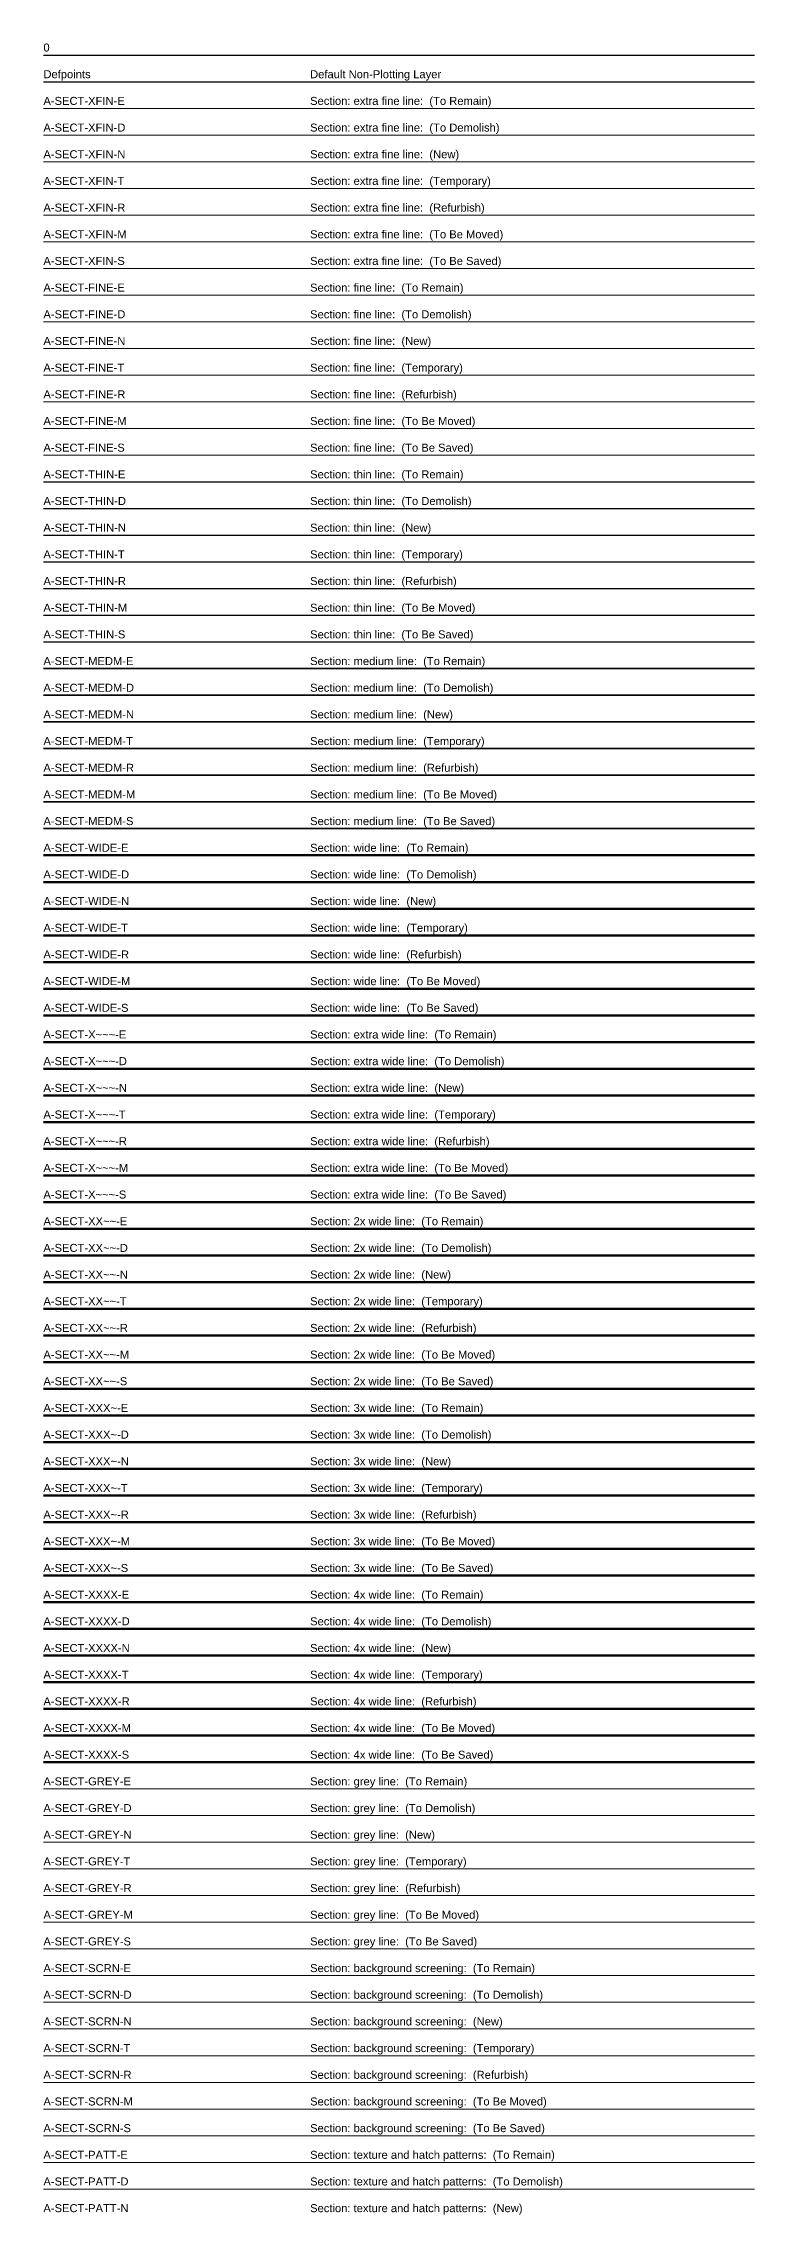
# Model space of a CAD drawing. Header units: millimetres. Extents: x 0 to 200, y -1215 to 3.
# Drawn here: x 0 to 200, y -607 to 3 of the extents above; entities that cross this region are included whole.
import ezdxf

# ---------------------------------------------------------------- set-up
doc = ezdxf.new("R2010")
doc.units = ezdxf.units.MM
doc.layers.get('Defpoints').update_dxf_attribs({"color": 140})
for name, color, linetype, lineweight in [('A-SECT-FINE-D', 11, 'Continuous', 18), ('A-SECT-FINE-E', 201, 'Continuous', 18), ('A-SECT-FINE-M', 51, 'Continuous', 18), ('A-SECT-FINE-N', 171, 'Continuous', 18), ('A-SECT-FINE-R', 131, 'Continuous', 18), ('A-SECT-FINE-S', 101, 'Continuous', 18), ('A-SECT-FINE-T', 31, 'Continuous', 18), ('A-SECT-GREY-D', 8, 'Continuous', 13), ('A-SECT-GREY-E', 8, 'Continuous', 13), ('A-SECT-GREY-M', 8, 'Continuous', 13), ('A-SECT-GREY-N', 8, 'Continuous', 13), ('A-SECT-GREY-R', 8, 'Continuous', 13), ('A-SECT-GREY-S', 8, 'Continuous', 13), ('A-SECT-GREY-T', 8, 'Continuous', 13), ('A-SECT-MEDM-D', 13, 'Continuous', 35), ('A-SECT-MEDM-E', 203, 'Continuous', 35), ('A-SECT-MEDM-M', 53, 'Continuous', 35), ('A-SECT-MEDM-N', 173, 'Continuous', 35), ('A-SECT-MEDM-R', 133, 'Continuous', 35), ('A-SECT-MEDM-S', 103, 'Continuous', 35), ('A-SECT-MEDM-T', 33, 'Continuous', 35), ('A-SECT-PATT-D', 19, 'Continuous', 13), ('A-SECT-PATT-E', 209, 'Continuous', 13), ('A-SECT-PATT-N', 179, 'Continuous', 13), ('A-SECT-SCRN-D', 9, 'Continuous', 13), ('A-SECT-SCRN-E', 9, 'Continuous', 13), ('A-SECT-SCRN-M', 9, 'Continuous', 13), ('A-SECT-SCRN-N', 9, 'Continuous', 13), ('A-SECT-SCRN-R', 9, 'Continuous', 13), ('A-SECT-SCRN-S', 9, 'Continuous', 13), ('A-SECT-SCRN-T', 9, 'Continuous', 13), ('A-SECT-THIN-D', 12, 'Continuous', 25), ('A-SECT-THIN-E', 202, 'Continuous', 25), ('A-SECT-THIN-M', 52, 'Continuous', 25), ('A-SECT-THIN-N', 172, 'Continuous', 25), ('A-SECT-THIN-R', 132, 'Continuous', 25), ('A-SECT-THIN-S', 102, 'Continuous', 25), ('A-SECT-THIN-T', 32, 'Continuous', 25), ('A-SECT-WIDE-D', 14, 'Continuous', 50), ('A-SECT-WIDE-E', 204, 'Continuous', 50), ('A-SECT-WIDE-M', 54, 'Continuous', 50), ('A-SECT-WIDE-N', 174, 'Continuous', 50), ('A-SECT-WIDE-R', 134, 'Continuous', 50), ('A-SECT-WIDE-S', 104, 'Continuous', 50), ('A-SECT-WIDE-T', 34, 'Continuous', 50), ('A-SECT-XFIN-D', 10, 'Continuous', 13), ('A-SECT-XFIN-E', 200, 'Continuous', 13), ('A-SECT-XFIN-M', 50, 'Continuous', 13), ('A-SECT-XFIN-N', 170, 'Continuous', 13), ('A-SECT-XFIN-R', 130, 'Continuous', 13), ('A-SECT-XFIN-S', 100, 'Continuous', 13), ('A-SECT-XFIN-T', 30, 'Continuous', 13), ('A-SECT-XXXX-D', 18, 'Continuous', 200), ('A-SECT-XXXX-E', 208, 'Continuous', 200), ('A-SECT-XXXX-M', 58, 'Continuous', 200), ('A-SECT-XXXX-N', 178, 'Continuous', 200), ('A-SECT-XXXX-R', 138, 'Continuous', 200), ('A-SECT-XXXX-S', 108, 'Continuous', 200), ('A-SECT-XXXX-T', 38, 'Continuous', 200), ('A-SECT-XXX~-D', 17, 'Continuous', 140), ('A-SECT-XXX~-E', 207, 'Continuous', 140), ('A-SECT-XXX~-M', 57, 'Continuous', 140), ('A-SECT-XXX~-N', 177, 'Continuous', 140), ('A-SECT-XXX~-R', 137, 'Continuous', 140), ('A-SECT-XXX~-S', 107, 'Continuous', 140), ('A-SECT-XXX~-T', 37, 'Continuous', 140), ('A-SECT-XX~~-D', 16, 'Continuous', 100), ('A-SECT-XX~~-E', 206, 'Continuous', 100), ('A-SECT-XX~~-M', 56, 'Continuous', 100), ('A-SECT-XX~~-N', 176, 'Continuous', 100), ('A-SECT-XX~~-R', 136, 'Continuous', 100), ('A-SECT-XX~~-S', 106, 'Continuous', 100), ('A-SECT-XX~~-T', 36, 'Continuous', 100), ('A-SECT-X~~~-D', 15, 'Continuous', 70), ('A-SECT-X~~~-E', 205, 'Continuous', 70), ('A-SECT-X~~~-M', 55, 'Continuous', 70), ('A-SECT-X~~~-N', 175, 'Continuous', 70), ('A-SECT-X~~~-R', 135, 'Continuous', 70), ('A-SECT-X~~~-S', 105, 'Continuous', 70), ('A-SECT-X~~~-T', 35, 'Continuous', 70)]:
    doc.layers.add(name, color=color, linetype=linetype, lineweight=lineweight)
doc.styles.get("Standard").update_dxf_attribs({"font": 'arial.ttf'})

# ---------------------------------------------------------------- blocks, each defined once
blk = doc.blocks.new('Sect')
blk.add_line((0, 0), (200, 0))
at = {"layer": 'A-SECT-FINE-D'}
blk.add_line((0, -75), (200, -75), dxfattribs=at)
at = {"layer": 'A-SECT-FINE-E'}
blk.add_line((0, -67.5), (200, -67.5), dxfattribs=at)
at = {"layer": 'A-SECT-FINE-M'}
blk.add_line((0, -105), (200, -105), dxfattribs=at)
at = {"layer": 'A-SECT-FINE-N'}
blk.add_line((0, -82.5), (200, -82.5), dxfattribs=at)
at = {"layer": 'A-SECT-FINE-R'}
blk.add_line((0, -97.5), (200, -97.5), dxfattribs=at)
at = {"layer": 'A-SECT-FINE-S'}
blk.add_line((0, -112.5), (200, -112.5), dxfattribs=at)
at = {"layer": 'A-SECT-FINE-T'}
blk.add_line((0, -90), (200, -90), dxfattribs=at)
at = {"layer": 'A-SECT-GREY-D'}
blk.add_line((0, -495), (200, -495), dxfattribs=at)
at = {"layer": 'A-SECT-GREY-E'}
blk.add_line((0, -487.5), (200, -487.5), dxfattribs=at)
at = {"layer": 'A-SECT-GREY-M'}
blk.add_line((0, -525), (200, -525), dxfattribs=at)
at = {"layer": 'A-SECT-GREY-N'}
blk.add_line((0, -502.5), (200, -502.5), dxfattribs=at)
at = {"layer": 'A-SECT-GREY-R'}
blk.add_line((0, -517.5), (200, -517.5), dxfattribs=at)
at = {"layer": 'A-SECT-GREY-S'}
blk.add_line((0, -532.5), (200, -532.5), dxfattribs=at)
at = {"layer": 'A-SECT-GREY-T'}
blk.add_line((0, -510), (200, -510), dxfattribs=at)
at = {"layer": 'A-SECT-MEDM-D'}
blk.add_line((0, -180), (200, -180), dxfattribs=at)
at = {"layer": 'A-SECT-MEDM-E'}
blk.add_line((0, -172.5), (200, -172.5), dxfattribs=at)
at = {"layer": 'A-SECT-MEDM-M'}
blk.add_line((0, -210), (200, -210), dxfattribs=at)
at = {"layer": 'A-SECT-MEDM-N'}
blk.add_line((0, -187.5), (200, -187.5), dxfattribs=at)
at = {"layer": 'A-SECT-MEDM-R'}
blk.add_line((0, -202.5), (200, -202.5), dxfattribs=at)
at = {"layer": 'A-SECT-MEDM-S'}
blk.add_line((0, -217.5), (200, -217.5), dxfattribs=at)
at = {"layer": 'A-SECT-MEDM-T'}
blk.add_line((0, -195), (200, -195), dxfattribs=at)
at = {"layer": 'A-SECT-PATT-D'}
blk.add_line((0, -600), (200, -600), dxfattribs=at)
at = {"layer": 'A-SECT-PATT-E'}
blk.add_line((0, -592.5), (200, -592.5), dxfattribs=at)
at = {"layer": 'A-SECT-SCRN-D'}
blk.add_line((0, -547.5), (200, -547.5), dxfattribs=at)
at = {"layer": 'A-SECT-SCRN-E'}
blk.add_line((0, -540), (200, -540), dxfattribs=at)
at = {"layer": 'A-SECT-SCRN-M'}
blk.add_line((0, -577.5), (200, -577.5), dxfattribs=at)
at = {"layer": 'A-SECT-SCRN-N'}
blk.add_line((0, -555), (200, -555), dxfattribs=at)
at = {"layer": 'A-SECT-SCRN-R'}
blk.add_line((0, -570), (200, -570), dxfattribs=at)
at = {"layer": 'A-SECT-SCRN-S'}
blk.add_line((0, -585), (200, -585), dxfattribs=at)
at = {"layer": 'A-SECT-SCRN-T'}
blk.add_line((0, -562.5), (200, -562.5), dxfattribs=at)
at = {"layer": 'A-SECT-THIN-D'}
blk.add_line((0, -127.5), (200, -127.5), dxfattribs=at)
at = {"layer": 'A-SECT-THIN-E'}
blk.add_line((0, -120), (200, -120), dxfattribs=at)
at = {"layer": 'A-SECT-THIN-M'}
blk.add_line((0, -157.5), (200, -157.5), dxfattribs=at)
at = {"layer": 'A-SECT-THIN-N'}
blk.add_line((0, -135), (200, -135), dxfattribs=at)
at = {"layer": 'A-SECT-THIN-R'}
blk.add_line((0, -150), (200, -150), dxfattribs=at)
at = {"layer": 'A-SECT-THIN-S'}
blk.add_line((0, -165), (200, -165), dxfattribs=at)
at = {"layer": 'A-SECT-THIN-T'}
blk.add_line((0, -142.5), (200, -142.5), dxfattribs=at)
at = {"layer": 'A-SECT-WIDE-D'}
blk.add_line((0, -232.5), (200, -232.5), dxfattribs=at)
at = {"layer": 'A-SECT-WIDE-E'}
blk.add_line((0, -225), (200, -225), dxfattribs=at)
at = {"layer": 'A-SECT-WIDE-M'}
blk.add_line((0, -262.5), (200, -262.5), dxfattribs=at)
at = {"layer": 'A-SECT-WIDE-N'}
blk.add_line((0, -240), (200, -240), dxfattribs=at)
at = {"layer": 'A-SECT-WIDE-R'}
blk.add_line((0, -255), (200, -255), dxfattribs=at)
at = {"layer": 'A-SECT-WIDE-S'}
blk.add_line((0, -270), (200, -270), dxfattribs=at)
at = {"layer": 'A-SECT-WIDE-T'}
blk.add_line((0, -247.5), (200, -247.5), dxfattribs=at)
at = {"layer": 'A-SECT-XFIN-D'}
blk.add_line((0, -22.5), (200, -22.5), dxfattribs=at)
at = {"layer": 'A-SECT-XFIN-E'}
blk.add_line((0, -15), (200, -15), dxfattribs=at)
at = {"layer": 'A-SECT-XFIN-M'}
blk.add_line((0, -52.5), (200, -52.5), dxfattribs=at)
at = {"layer": 'A-SECT-XFIN-N'}
blk.add_line((0, -30), (200, -30), dxfattribs=at)
at = {"layer": 'A-SECT-XFIN-R'}
blk.add_line((0, -45), (200, -45), dxfattribs=at)
at = {"layer": 'A-SECT-XFIN-S'}
blk.add_line((0, -60), (200, -60), dxfattribs=at)
at = {"layer": 'A-SECT-XFIN-T'}
blk.add_line((0, -37.5), (200, -37.5), dxfattribs=at)
at = {"layer": 'A-SECT-XXXX-D'}
blk.add_line((0, -442.5), (200, -442.5), dxfattribs=at)
at = {"layer": 'A-SECT-XXXX-E'}
blk.add_line((0, -435), (200, -435), dxfattribs=at)
at = {"layer": 'A-SECT-XXXX-M'}
blk.add_line((0, -472.5), (200, -472.5), dxfattribs=at)
at = {"layer": 'A-SECT-XXXX-N'}
blk.add_line((0, -450), (200, -450), dxfattribs=at)
at = {"layer": 'A-SECT-XXXX-R'}
blk.add_line((0, -465), (200, -465), dxfattribs=at)
at = {"layer": 'A-SECT-XXXX-S'}
blk.add_line((0, -480), (200, -480), dxfattribs=at)
at = {"layer": 'A-SECT-XXXX-T'}
blk.add_line((0, -457.5), (200, -457.5), dxfattribs=at)
at = {"layer": 'A-SECT-XXX~-D'}
blk.add_line((0, -390), (200, -390), dxfattribs=at)
at = {"layer": 'A-SECT-XXX~-E'}
blk.add_line((0, -382.5), (200, -382.5), dxfattribs=at)
at = {"layer": 'A-SECT-XXX~-M'}
blk.add_line((0, -420), (200, -420), dxfattribs=at)
at = {"layer": 'A-SECT-XXX~-N'}
blk.add_line((0, -397.5), (200, -397.5), dxfattribs=at)
at = {"layer": 'A-SECT-XXX~-R'}
blk.add_line((0, -412.5), (200, -412.5), dxfattribs=at)
at = {"layer": 'A-SECT-XXX~-S'}
blk.add_line((0, -427.5), (200, -427.5), dxfattribs=at)
at = {"layer": 'A-SECT-XXX~-T'}
blk.add_line((0, -405), (200, -405), dxfattribs=at)
at = {"layer": 'A-SECT-XX~~-D'}
blk.add_line((0, -337.5), (200, -337.5), dxfattribs=at)
at = {"layer": 'A-SECT-XX~~-E'}
blk.add_line((0, -330), (200, -330), dxfattribs=at)
at = {"layer": 'A-SECT-XX~~-M'}
blk.add_line((0, -367.5), (200, -367.5), dxfattribs=at)
at = {"layer": 'A-SECT-XX~~-N'}
blk.add_line((0, -345), (200, -345), dxfattribs=at)
at = {"layer": 'A-SECT-XX~~-R'}
blk.add_line((0, -360), (200, -360), dxfattribs=at)
at = {"layer": 'A-SECT-XX~~-S'}
blk.add_line((0, -375), (200, -375), dxfattribs=at)
at = {"layer": 'A-SECT-XX~~-T'}
blk.add_line((0, -352.5), (200, -352.5), dxfattribs=at)
at = {"layer": 'A-SECT-X~~~-D'}
blk.add_line((0, -285), (200, -285), dxfattribs=at)
at = {"layer": 'A-SECT-X~~~-E'}
blk.add_line((0, -277.5), (200, -277.5), dxfattribs=at)
at = {"layer": 'A-SECT-X~~~-M'}
blk.add_line((0, -315), (200, -315), dxfattribs=at)
at = {"layer": 'A-SECT-X~~~-N'}
blk.add_line((0, -292.5), (200, -292.5), dxfattribs=at)
at = {"layer": 'A-SECT-X~~~-R'}
blk.add_line((0, -307.5), (200, -307.5), dxfattribs=at)
at = {"layer": 'A-SECT-X~~~-S'}
blk.add_line((0, -322.5), (200, -322.5), dxfattribs=at)
at = {"layer": 'A-SECT-X~~~-T'}
blk.add_line((0, -300), (200, -300), dxfattribs=at)
at = {"layer": 'Defpoints'}
blk.add_line((0, -7.5), (200, -7.5), dxfattribs=at)
blk.add_text('0', height=2.25).set_placement((0, 1))
at = {"layer": 'A-SECT-FINE-D'}
for s, p in [('A-SECT-FINE-D', (0, -74)), ('Section: fine line:  (To Demolish)', (75, -74))]:
    blk.add_text(s, height=2.25, dxfattribs=at).set_placement(p)
at = {"layer": 'A-SECT-FINE-E'}
for s, p in [('A-SECT-FINE-E', (0, -66.5)), ('Section: fine line:  (To Remain)', (75, -66.5))]:
    blk.add_text(s, height=2.25, dxfattribs=at).set_placement(p)
at = {"layer": 'A-SECT-FINE-M'}
for s, p in [('A-SECT-FINE-M', (0, -104)), ('Section: fine line:  (To Be Moved)', (75, -104))]:
    blk.add_text(s, height=2.25, dxfattribs=at).set_placement(p)
at = {"layer": 'A-SECT-FINE-N'}
for s, p in [('A-SECT-FINE-N', (0, -81.5)), ('Section: fine line:  (New)', (75, -81.5))]:
    blk.add_text(s, height=2.25, dxfattribs=at).set_placement(p)
at = {"layer": 'A-SECT-FINE-R'}
for s, p in [('A-SECT-FINE-R', (0, -96.5)), ('Section: fine line:  (Refurbish)', (75, -96.5))]:
    blk.add_text(s, height=2.25, dxfattribs=at).set_placement(p)
at = {"layer": 'A-SECT-FINE-S'}
for s, p in [('A-SECT-FINE-S', (0, -111.5)), ('Section: fine line:  (To Be Saved)', (75, -111.5))]:
    blk.add_text(s, height=2.25, dxfattribs=at).set_placement(p)
at = {"layer": 'A-SECT-FINE-T'}
for s, p in [('A-SECT-FINE-T', (0, -89)), ('Section: fine line:  (Temporary)', (75, -89))]:
    blk.add_text(s, height=2.25, dxfattribs=at).set_placement(p)
at = {"layer": 'A-SECT-GREY-D'}
for s, p in [('A-SECT-GREY-D', (0, -494)), ('Section: grey line:  (To Demolish)', (75, -494))]:
    blk.add_text(s, height=2.25, dxfattribs=at).set_placement(p)
at = {"layer": 'A-SECT-GREY-E'}
for s, p in [('A-SECT-GREY-E', (0, -486.5)), ('Section: grey line:  (To Remain)', (75, -486.5))]:
    blk.add_text(s, height=2.25, dxfattribs=at).set_placement(p)
at = {"layer": 'A-SECT-GREY-M'}
for s, p in [('A-SECT-GREY-M', (0, -524)), ('Section: grey line:  (To Be Moved)', (75, -524))]:
    blk.add_text(s, height=2.25, dxfattribs=at).set_placement(p)
at = {"layer": 'A-SECT-GREY-N'}
for s, p in [('A-SECT-GREY-N', (0, -501.5)), ('Section: grey line:  (New)', (75, -501.5))]:
    blk.add_text(s, height=2.25, dxfattribs=at).set_placement(p)
at = {"layer": 'A-SECT-GREY-R'}
for s, p in [('A-SECT-GREY-R', (0, -516.5)), ('Section: grey line:  (Refurbish)', (75, -516.5))]:
    blk.add_text(s, height=2.25, dxfattribs=at).set_placement(p)
at = {"layer": 'A-SECT-GREY-S'}
for s, p in [('A-SECT-GREY-S', (0, -531.5)), ('Section: grey line:  (To Be Saved)', (75, -531.5))]:
    blk.add_text(s, height=2.25, dxfattribs=at).set_placement(p)
at = {"layer": 'A-SECT-GREY-T'}
for s, p in [('Section: grey line:  (Temporary)', (75, -509)), ('A-SECT-GREY-T', (0, -509))]:
    blk.add_text(s, height=2.25, dxfattribs=at).set_placement(p)
at = {"layer": 'A-SECT-MEDM-D'}
for s, p in [('A-SECT-MEDM-D', (0, -179)), ('Section: medium line:  (To Demolish)', (75, -179))]:
    blk.add_text(s, height=2.25, dxfattribs=at).set_placement(p)
at = {"layer": 'A-SECT-MEDM-E'}
for s, p in [('A-SECT-MEDM-E', (0, -171.5)), ('Section: medium line:  (To Remain)', (75, -171.5))]:
    blk.add_text(s, height=2.25, dxfattribs=at).set_placement(p)
at = {"layer": 'A-SECT-MEDM-M'}
for s, p in [('A-SECT-MEDM-M', (0, -209)), ('Section: medium line:  (To Be Moved)', (75, -209))]:
    blk.add_text(s, height=2.25, dxfattribs=at).set_placement(p)
at = {"layer": 'A-SECT-MEDM-N'}
for s, p in [('A-SECT-MEDM-N', (0, -186.5)), ('Section: medium line:  (New)', (75, -186.5))]:
    blk.add_text(s, height=2.25, dxfattribs=at).set_placement(p)
at = {"layer": 'A-SECT-MEDM-R'}
for s, p in [('A-SECT-MEDM-R', (0, -201.5)), ('Section: medium line:  (Refurbish)', (75, -201.5))]:
    blk.add_text(s, height=2.25, dxfattribs=at).set_placement(p)
at = {"layer": 'A-SECT-MEDM-S'}
for s, p in [('A-SECT-MEDM-S', (0, -216.5)), ('Section: medium line:  (To Be Saved)', (75, -216.5))]:
    blk.add_text(s, height=2.25, dxfattribs=at).set_placement(p)
at = {"layer": 'A-SECT-MEDM-T'}
for s, p in [('A-SECT-MEDM-T', (0, -194)), ('Section: medium line:  (Temporary)', (75, -194))]:
    blk.add_text(s, height=2.25, dxfattribs=at).set_placement(p)
at = {"layer": 'A-SECT-PATT-D'}
for s, p in [('A-SECT-PATT-D', (0, -599)), ('Section: texture and hatch patterns:  (To Demolish)', (75, -599))]:
    blk.add_text(s, height=2.25, dxfattribs=at).set_placement(p)
at = {"layer": 'A-SECT-PATT-E'}
for s, p in [('A-SECT-PATT-E', (0, -591.5)), ('Section: texture and hatch patterns:  (To Remain)', (75, -591.5))]:
    blk.add_text(s, height=2.25, dxfattribs=at).set_placement(p)
at = {"layer": 'A-SECT-PATT-N'}
for s, p in [('A-SECT-PATT-N', (0, -606.5)), ('Section: texture and hatch patterns:  (New)', (75, -606.5))]:
    blk.add_text(s, height=2.25, dxfattribs=at).set_placement(p)
at = {"layer": 'A-SECT-SCRN-D'}
for s, p in [('A-SECT-SCRN-D', (0, -546.5)), ('Section: background screening:  (To Demolish)', (75, -546.5))]:
    blk.add_text(s, height=2.25, dxfattribs=at).set_placement(p)
at = {"layer": 'A-SECT-SCRN-E'}
for s, p in [('A-SECT-SCRN-E', (0, -539)), ('Section: background screening:  (To Remain)', (75, -539))]:
    blk.add_text(s, height=2.25, dxfattribs=at).set_placement(p)
at = {"layer": 'A-SECT-SCRN-M'}
for s, p in [('A-SECT-SCRN-M', (0, -576.5)), ('Section: background screening:  (To Be Moved)', (75, -576.5))]:
    blk.add_text(s, height=2.25, dxfattribs=at).set_placement(p)
at = {"layer": 'A-SECT-SCRN-N'}
for s, p in [('A-SECT-SCRN-N', (0, -554)), ('Section: background screening:  (New)', (75, -554))]:
    blk.add_text(s, height=2.25, dxfattribs=at).set_placement(p)
at = {"layer": 'A-SECT-SCRN-R'}
for s, p in [('A-SECT-SCRN-R', (0, -569)), ('Section: background screening:  (Refurbish)', (75, -569))]:
    blk.add_text(s, height=2.25, dxfattribs=at).set_placement(p)
at = {"layer": 'A-SECT-SCRN-S'}
for s, p in [('A-SECT-SCRN-S', (0, -584)), ('Section: background screening:  (To Be Saved)', (75, -584))]:
    blk.add_text(s, height=2.25, dxfattribs=at).set_placement(p)
at = {"layer": 'A-SECT-SCRN-T'}
for s, p in [('A-SECT-SCRN-T', (0, -561.5)), ('Section: background screening:  (Temporary)', (75, -561.5))]:
    blk.add_text(s, height=2.25, dxfattribs=at).set_placement(p)
at = {"layer": 'A-SECT-THIN-D'}
for s, p in [('A-SECT-THIN-D', (0, -126.5)), ('Section: thin line:  (To Demolish)', (75, -126.5))]:
    blk.add_text(s, height=2.25, dxfattribs=at).set_placement(p)
at = {"layer": 'A-SECT-THIN-E'}
for s, p in [('A-SECT-THIN-E', (0, -119)), ('Section: thin line:  (To Remain)', (75, -119))]:
    blk.add_text(s, height=2.25, dxfattribs=at).set_placement(p)
at = {"layer": 'A-SECT-THIN-M'}
for s, p in [('A-SECT-THIN-M', (0, -156.5)), ('Section: thin line:  (To Be Moved)', (75, -156.5))]:
    blk.add_text(s, height=2.25, dxfattribs=at).set_placement(p)
at = {"layer": 'A-SECT-THIN-N'}
for s, p in [('A-SECT-THIN-N', (0, -134)), ('Section: thin line:  (New)', (75, -134))]:
    blk.add_text(s, height=2.25, dxfattribs=at).set_placement(p)
at = {"layer": 'A-SECT-THIN-R'}
for s, p in [('A-SECT-THIN-R', (0, -149)), ('Section: thin line:  (Refurbish)', (75, -149))]:
    blk.add_text(s, height=2.25, dxfattribs=at).set_placement(p)
at = {"layer": 'A-SECT-THIN-S'}
for s, p in [('A-SECT-THIN-S', (0, -164)), ('Section: thin line:  (To Be Saved)', (75, -164))]:
    blk.add_text(s, height=2.25, dxfattribs=at).set_placement(p)
at = {"layer": 'A-SECT-THIN-T'}
for s, p in [('A-SECT-THIN-T', (0, -141.5)), ('Section: thin line:  (Temporary)', (75, -141.5))]:
    blk.add_text(s, height=2.25, dxfattribs=at).set_placement(p)
at = {"layer": 'A-SECT-WIDE-D'}
for s, p in [('A-SECT-WIDE-D', (0, -231.5)), ('Section: wide line:  (To Demolish)', (75, -231.5))]:
    blk.add_text(s, height=2.25, dxfattribs=at).set_placement(p)
at = {"layer": 'A-SECT-WIDE-E'}
for s, p in [('A-SECT-WIDE-E', (0, -224)), ('Section: wide line:  (To Remain)', (75, -224))]:
    blk.add_text(s, height=2.25, dxfattribs=at).set_placement(p)
at = {"layer": 'A-SECT-WIDE-M'}
for s, p in [('A-SECT-WIDE-M', (0, -261.5)), ('Section: wide line:  (To Be Moved)', (75, -261.5))]:
    blk.add_text(s, height=2.25, dxfattribs=at).set_placement(p)
at = {"layer": 'A-SECT-WIDE-N'}
for s, p in [('A-SECT-WIDE-N', (0, -239)), ('Section: wide line:  (New)', (75, -239))]:
    blk.add_text(s, height=2.25, dxfattribs=at).set_placement(p)
at = {"layer": 'A-SECT-WIDE-R'}
for s, p in [('A-SECT-WIDE-R', (0, -254)), ('Section: wide line:  (Refurbish)', (75, -254))]:
    blk.add_text(s, height=2.25, dxfattribs=at).set_placement(p)
at = {"layer": 'A-SECT-WIDE-S'}
for s, p in [('A-SECT-WIDE-S', (0, -269)), ('Section: wide line:  (To Be Saved)', (75, -269))]:
    blk.add_text(s, height=2.25, dxfattribs=at).set_placement(p)
at = {"layer": 'A-SECT-WIDE-T'}
for s, p in [('Section: wide line:  (Temporary)', (75, -246.5)), ('A-SECT-WIDE-T', (0, -246.5))]:
    blk.add_text(s, height=2.25, dxfattribs=at).set_placement(p)
at = {"layer": 'A-SECT-XFIN-D'}
for s, p in [('A-SECT-XFIN-D', (0, -21.5)), ('Section: extra fine line:  (To Demolish)', (75, -21.5))]:
    blk.add_text(s, height=2.25, dxfattribs=at).set_placement(p)
at = {"layer": 'A-SECT-XFIN-E'}
for s, p in [('A-SECT-XFIN-E', (0, -14)), ('Section: extra fine line:  (To Remain)', (75, -14))]:
    blk.add_text(s, height=2.25, dxfattribs=at).set_placement(p)
at = {"layer": 'A-SECT-XFIN-M'}
for s, p in [('A-SECT-XFIN-M', (0, -51.5)), ('Section: extra fine line:  (To Be Moved)', (75, -51.5))]:
    blk.add_text(s, height=2.25, dxfattribs=at).set_placement(p)
at = {"layer": 'A-SECT-XFIN-N'}
for s, p in [('A-SECT-XFIN-N', (0, -29)), ('Section: extra fine line:  (New)', (75, -29))]:
    blk.add_text(s, height=2.25, dxfattribs=at).set_placement(p)
at = {"layer": 'A-SECT-XFIN-R'}
for s, p in [('A-SECT-XFIN-R', (0, -44)), ('Section: extra fine line:  (Refurbish)', (75, -44))]:
    blk.add_text(s, height=2.25, dxfattribs=at).set_placement(p)
at = {"layer": 'A-SECT-XFIN-S'}
for s, p in [('A-SECT-XFIN-S', (0, -59)), ('Section: extra fine line:  (To Be Saved)', (75, -59))]:
    blk.add_text(s, height=2.25, dxfattribs=at).set_placement(p)
at = {"layer": 'A-SECT-XFIN-T'}
for s, p in [('A-SECT-XFIN-T', (0, -36.5)), ('Section: extra fine line:  (Temporary)', (75, -36.5))]:
    blk.add_text(s, height=2.25, dxfattribs=at).set_placement(p)
at = {"layer": 'A-SECT-XXXX-D'}
for s, p in [('A-SECT-XXXX-D', (0, -441.5)), ('Section: 4x wide line:  (To Demolish)', (75, -441.5))]:
    blk.add_text(s, height=2.25, dxfattribs=at).set_placement(p)
at = {"layer": 'A-SECT-XXXX-E'}
for s, p in [('A-SECT-XXXX-E', (0, -434)), ('Section: 4x wide line:  (To Remain)', (75, -434))]:
    blk.add_text(s, height=2.25, dxfattribs=at).set_placement(p)
at = {"layer": 'A-SECT-XXXX-M'}
for s, p in [('A-SECT-XXXX-M', (0, -471.5)), ('Section: 4x wide line:  (To Be Moved)', (75, -471.5))]:
    blk.add_text(s, height=2.25, dxfattribs=at).set_placement(p)
at = {"layer": 'A-SECT-XXXX-N'}
for s, p in [('A-SECT-XXXX-N', (0, -449)), ('Section: 4x wide line:  (New)', (75, -449))]:
    blk.add_text(s, height=2.25, dxfattribs=at).set_placement(p)
at = {"layer": 'A-SECT-XXXX-R'}
for s, p in [('A-SECT-XXXX-R', (0, -464)), ('Section: 4x wide line:  (Refurbish)', (75, -464))]:
    blk.add_text(s, height=2.25, dxfattribs=at).set_placement(p)
at = {"layer": 'A-SECT-XXXX-S'}
for s, p in [('A-SECT-XXXX-S', (0, -479)), ('Section: 4x wide line:  (To Be Saved)', (75, -479))]:
    blk.add_text(s, height=2.25, dxfattribs=at).set_placement(p)
at = {"layer": 'A-SECT-XXXX-T'}
for s, p in [('A-SECT-XXXX-T', (0, -456.5)), ('Section: 4x wide line:  (Temporary)', (75, -456.5))]:
    blk.add_text(s, height=2.25, dxfattribs=at).set_placement(p)
at = {"layer": 'A-SECT-XXX~-D'}
for s, p in [('A-SECT-XXX~-D', (0, -389)), ('Section: 3x wide line:  (To Demolish)', (75, -389))]:
    blk.add_text(s, height=2.25, dxfattribs=at).set_placement(p)
at = {"layer": 'A-SECT-XXX~-E'}
for s, p in [('A-SECT-XXX~-E', (0, -381.5)), ('Section: 3x wide line:  (To Remain)', (75, -381.5))]:
    blk.add_text(s, height=2.25, dxfattribs=at).set_placement(p)
at = {"layer": 'A-SECT-XXX~-M'}
for s, p in [('A-SECT-XXX~-M', (0, -419)), ('Section: 3x wide line:  (To Be Moved)', (75, -419))]:
    blk.add_text(s, height=2.25, dxfattribs=at).set_placement(p)
at = {"layer": 'A-SECT-XXX~-N'}
for s, p in [('A-SECT-XXX~-N', (0, -396.5)), ('Section: 3x wide line:  (New)', (75, -396.5))]:
    blk.add_text(s, height=2.25, dxfattribs=at).set_placement(p)
at = {"layer": 'A-SECT-XXX~-R'}
for s, p in [('A-SECT-XXX~-R', (0, -411.5)), ('Section: 3x wide line:  (Refurbish)', (75, -411.5))]:
    blk.add_text(s, height=2.25, dxfattribs=at).set_placement(p)
at = {"layer": 'A-SECT-XXX~-S'}
for s, p in [('A-SECT-XXX~-S', (0, -426.5)), ('Section: 3x wide line:  (To Be Saved)', (75, -426.5))]:
    blk.add_text(s, height=2.25, dxfattribs=at).set_placement(p)
at = {"layer": 'A-SECT-XXX~-T'}
for s, p in [('A-SECT-XXX~-T', (0, -404)), ('Section: 3x wide line:  (Temporary)', (75, -404))]:
    blk.add_text(s, height=2.25, dxfattribs=at).set_placement(p)
at = {"layer": 'A-SECT-XX~~-D'}
for s, p in [('A-SECT-XX~~-D', (0, -336.5)), ('Section: 2x wide line:  (To Demolish)', (75, -336.5))]:
    blk.add_text(s, height=2.25, dxfattribs=at).set_placement(p)
at = {"layer": 'A-SECT-XX~~-E'}
for s, p in [('A-SECT-XX~~-E', (0, -329)), ('Section: 2x wide line:  (To Remain)', (75, -329))]:
    blk.add_text(s, height=2.25, dxfattribs=at).set_placement(p)
at = {"layer": 'A-SECT-XX~~-M'}
for s, p in [('A-SECT-XX~~-M', (0, -366.5)), ('Section: 2x wide line:  (To Be Moved)', (75, -366.5))]:
    blk.add_text(s, height=2.25, dxfattribs=at).set_placement(p)
at = {"layer": 'A-SECT-XX~~-N'}
for s, p in [('A-SECT-XX~~-N', (0, -344)), ('Section: 2x wide line:  (New)', (75, -344))]:
    blk.add_text(s, height=2.25, dxfattribs=at).set_placement(p)
at = {"layer": 'A-SECT-XX~~-R'}
for s, p in [('A-SECT-XX~~-R', (0, -359)), ('Section: 2x wide line:  (Refurbish)', (75, -359))]:
    blk.add_text(s, height=2.25, dxfattribs=at).set_placement(p)
at = {"layer": 'A-SECT-XX~~-S'}
for s, p in [('A-SECT-XX~~-S', (0, -374)), ('Section: 2x wide line:  (To Be Saved)', (75, -374))]:
    blk.add_text(s, height=2.25, dxfattribs=at).set_placement(p)
at = {"layer": 'A-SECT-XX~~-T'}
for s, p in [('A-SECT-XX~~-T', (0, -351.5)), ('Section: 2x wide line:  (Temporary)', (75, -351.5))]:
    blk.add_text(s, height=2.25, dxfattribs=at).set_placement(p)
at = {"layer": 'A-SECT-X~~~-D'}
for s, p in [('A-SECT-X~~~-D', (0, -284)), ('Section: extra wide line:  (To Demolish)', (75, -284))]:
    blk.add_text(s, height=2.25, dxfattribs=at).set_placement(p)
at = {"layer": 'A-SECT-X~~~-E'}
for s, p in [('A-SECT-X~~~-E', (0, -276.5)), ('Section: extra wide line:  (To Remain)', (75, -276.5))]:
    blk.add_text(s, height=2.25, dxfattribs=at).set_placement(p)
at = {"layer": 'A-SECT-X~~~-M'}
for s, p in [('A-SECT-X~~~-M', (0, -314)), ('Section: extra wide line:  (To Be Moved)', (75, -314))]:
    blk.add_text(s, height=2.25, dxfattribs=at).set_placement(p)
at = {"layer": 'A-SECT-X~~~-N'}
for s, p in [('A-SECT-X~~~-N', (0, -291.5)), ('Section: extra wide line:  (New)', (75, -291.5))]:
    blk.add_text(s, height=2.25, dxfattribs=at).set_placement(p)
at = {"layer": 'A-SECT-X~~~-R'}
for s, p in [('A-SECT-X~~~-R', (0, -306.5)), ('Section: extra wide line:  (Refurbish)', (75, -306.5))]:
    blk.add_text(s, height=2.25, dxfattribs=at).set_placement(p)
at = {"layer": 'A-SECT-X~~~-S'}
for s, p in [('A-SECT-X~~~-S', (0, -321.5)), ('Section: extra wide line:  (To Be Saved)', (75, -321.5))]:
    blk.add_text(s, height=2.25, dxfattribs=at).set_placement(p)
at = {"layer": 'A-SECT-X~~~-T'}
for s, p in [('A-SECT-X~~~-T', (0, -299)), ('Section: extra wide line:  (Temporary)', (75, -299))]:
    blk.add_text(s, height=2.25, dxfattribs=at).set_placement(p)
at = {"layer": 'Defpoints'}
for s, p in [('Defpoints', (0, -6.5)), ('Default Non-Plotting Layer', (75, -6.5))]:
    blk.add_text(s, height=2.25, dxfattribs=at).set_placement(p)

msp = doc.modelspace()

# ---------------------------------------------------------------- block references
msp.add_blockref('Sect', (0, 0))

doc.saveas('drawing.dxf')
